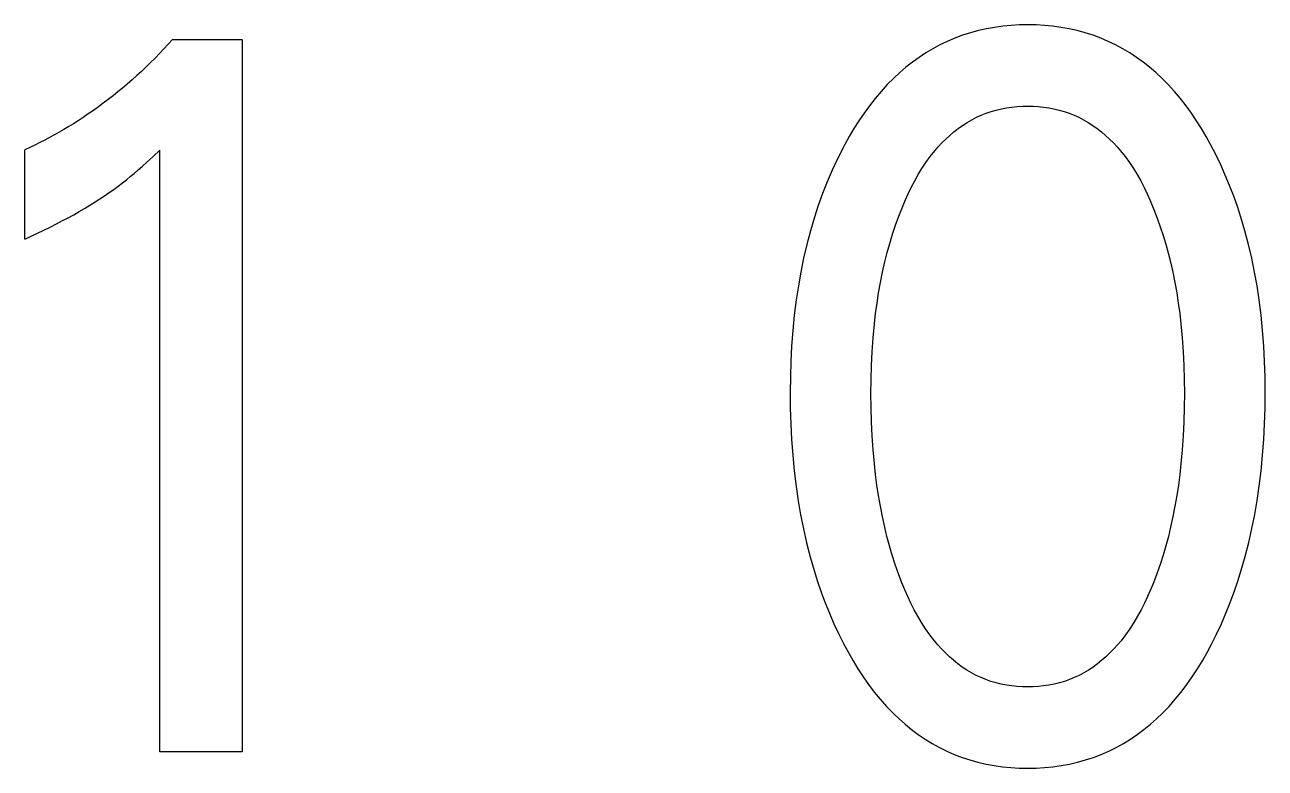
# Model space of a CAD drawing. Extents: x 0 to 420, y 0 to 297.
# Drawn here: x 166.63 to 169.573, y 190.961 to 192.725 of the extents above; entities that cross this region are included whole.
import ezdxf

# ---------------------------------------------------------------- set-up
doc = ezdxf.new("R2010")
doc.units = 0
doc.header["$LTSCALE"] = 23.1
doc.layers.add('10000_FRONT', color=7, linetype='CONTINUOUS')

msp = doc.modelspace()

# ---------------------------------------------------------------- linework, layer by layer
at = {"layer": '10000_FRONT', "color": 7, "linetype": 'CONTINUOUS'}
for p, q in [((168.9701, 192.7238), (168.9505, 192.7219)), ((168.9898, 192.7249), (168.9701, 192.7238)), ((169.0096, 192.7253), (168.9898, 192.7249)), ((169.0294, 192.7249), (169.0096, 192.7253)), ((169.0491, 192.7238), (169.0294, 192.7249)), ((169.0688, 192.722), (169.0491, 192.7238)), ((168.8549, 192.7005), (168.8365, 192.6937)), ((168.8736, 192.7065), (168.8549, 192.7005)), ((168.8925, 192.7116), (168.8736, 192.7065)), ((168.9117, 192.7159), (168.8925, 192.7116)), ((168.931, 192.7193), (168.9117, 192.7159)), ((168.9505, 192.7219), (168.931, 192.7193)), ((169.0883, 192.7193), (169.0688, 192.722)), ((169.1077, 192.7159), (169.0883, 192.7193)), ((169.1269, 192.7116), (169.1077, 192.7159)), ((169.1459, 192.7065), (169.1269, 192.7116)), ((169.1646, 192.7006), (169.1459, 192.7065)), ((169.1831, 192.6937), (169.1646, 192.7006)), ((166.9595, 192.6681), (166.9492, 192.6572)), ((166.9697, 192.6792), (166.9595, 192.6681)), ((166.9798, 192.6904), (166.9697, 192.6792)), ((166.9798, 192.6904), (167.1455, 192.6904)), ((167.1455, 192.6904), (167.1455, 191)), ((168.7844, 192.6685), (168.7678, 192.6586)), ((168.8014, 192.6777), (168.7844, 192.6685)), ((168.8188, 192.6861), (168.8014, 192.6777)), ((168.8365, 192.6937), (168.8188, 192.6861)), ((169.2008, 192.6861), (169.1831, 192.6937)), ((169.2182, 192.6777), (169.2008, 192.6861)), ((169.2352, 192.6685), (169.2182, 192.6777)), ((169.2518, 192.6586), (169.2352, 192.6685)), ((166.928, 192.6357), (166.9172, 192.6252)), ((166.9387, 192.6464), (166.928, 192.6357)), ((166.9492, 192.6572), (166.9387, 192.6464)), ((168.736, 192.6366), (168.7207, 192.6246)), ((168.7517, 192.6479), (168.736, 192.6366)), ((168.7678, 192.6586), (168.7517, 192.6479)), ((169.2679, 192.6479), (169.2518, 192.6586)), ((169.2836, 192.6366), (169.2679, 192.6479)), ((169.2989, 192.6246), (169.2836, 192.6366)), ((166.9063, 192.6149), (166.8952, 192.6047)), ((166.9172, 192.6252), (166.9063, 192.6149)), ((168.706, 192.6121), (168.6918, 192.5989)), ((168.7207, 192.6246), (168.706, 192.6121)), ((169.3136, 192.6121), (169.2989, 192.6246)), ((169.3278, 192.5989), (169.3136, 192.6121)), ((166.8727, 192.5847), (166.8616, 192.5753)), ((166.884, 192.5946), (166.8727, 192.5847)), ((166.8952, 192.6047), (166.884, 192.5946)), ((168.6764, 192.5834), (168.6616, 192.5673)), ((168.6918, 192.5989), (168.6764, 192.5834)), ((169.3432, 192.5834), (169.3278, 192.5989)), ((169.3579, 192.5673), (169.3432, 192.5834)), ((166.8274, 192.5479), (166.8158, 192.5391)), ((166.8389, 192.5569), (166.8274, 192.5479)), ((166.8503, 192.566), (166.8389, 192.5569)), ((166.8616, 192.5753), (166.8503, 192.566)), ((168.6475, 192.5506), (168.634, 192.5333)), ((168.6616, 192.5673), (168.6475, 192.5506)), ((169.3719, 192.5506), (169.3579, 192.5673)), ((169.3853, 192.5333), (169.3719, 192.5506)), ((166.7922, 192.522), (166.7803, 192.5137)), ((166.8041, 192.5305), (166.7922, 192.522)), ((166.8158, 192.5391), (166.8041, 192.5305)), ((168.634, 192.5333), (168.6212, 192.5156)), ((168.9111, 192.5156), (168.9229, 192.5196)), ((168.9229, 192.5196), (168.9349, 192.5231)), ((168.9349, 192.5231), (168.9471, 192.526)), ((168.9471, 192.526), (168.9594, 192.5284)), ((168.9594, 192.5284), (168.9719, 192.5302)), ((168.9719, 192.5302), (168.9844, 192.5315)), ((168.9844, 192.5315), (168.997, 192.5323)), ((168.997, 192.5323), (169.0096, 192.5325)), ((169.0096, 192.5325), (169.0222, 192.5323)), ((169.0222, 192.5323), (169.0347, 192.5315)), ((169.0347, 192.5315), (169.0473, 192.5302)), ((169.0473, 192.5302), (169.0597, 192.5284)), ((169.0597, 192.5284), (169.072, 192.526)), ((169.072, 192.526), (169.0842, 192.5231)), ((169.0842, 192.5231), (169.0962, 192.5196)), ((169.0962, 192.5196), (169.1081, 192.5156)), ((169.3981, 192.5156), (169.3853, 192.5333)), ((166.7449, 192.4906), (166.7337, 192.4837)), ((166.756, 192.4976), (166.7449, 192.4906)), ((166.7682, 192.5056), (166.756, 192.4976)), ((166.7803, 192.5137), (166.7682, 192.5056)), ((168.6089, 192.4975), (168.5972, 192.479)), ((168.6212, 192.5156), (168.6089, 192.4975)), ((168.855, 192.4867), (168.8657, 192.4936)), ((168.8657, 192.4936), (168.8768, 192.5)), ((168.8768, 192.5), (168.8881, 192.5059)), ((168.8881, 192.5059), (168.8995, 192.511)), ((168.8995, 192.511), (168.9111, 192.5156)), ((169.1081, 192.5156), (169.1197, 192.511)), ((169.1197, 192.511), (169.131, 192.5059)), ((169.131, 192.5059), (169.1424, 192.5)), ((169.1424, 192.5), (169.1534, 192.4936)), ((169.1534, 192.4936), (169.1641, 192.4867)), ((169.4103, 192.4975), (169.3981, 192.5156)), ((169.422, 192.4789), (169.4103, 192.4975)), ((166.6998, 192.4641), (166.6883, 192.4578)), ((166.7112, 192.4705), (166.6998, 192.4641)), ((166.7225, 192.477), (166.7112, 192.4705)), ((166.7337, 192.4837), (166.7225, 192.477)), ((168.5861, 192.4601), (168.5754, 192.441)), ((168.5972, 192.479), (168.5861, 192.4601)), ((168.8152, 192.4542), (168.8247, 192.463)), ((168.8247, 192.463), (168.8345, 192.4713)), ((168.8345, 192.4713), (168.8446, 192.4792)), ((168.8446, 192.4792), (168.855, 192.4867)), ((169.1641, 192.4867), (169.1746, 192.4792)), ((169.1746, 192.4792), (169.1847, 192.4713)), ((169.1847, 192.4713), (169.1945, 192.463)), ((169.1945, 192.463), (169.2039, 192.4542)), ((169.4331, 192.4601), (169.422, 192.4789)), ((169.4437, 192.441), (169.4331, 192.4601)), ((166.6415, 192.4344), (166.6295, 192.4289)), ((166.6295, 192.2169), (166.6295, 192.4289)), ((166.6533, 192.44), (166.6415, 192.4344)), ((166.665, 192.4458), (166.6533, 192.44)), ((166.6767, 192.4517), (166.665, 192.4458)), ((166.6883, 192.4578), (166.6767, 192.4517)), ((168.5716, 192.4337), (168.5581, 192.4071)), ((168.5754, 192.441), (168.5716, 192.4337)), ((168.789, 192.426), (168.7974, 192.4357)), ((168.7974, 192.4357), (168.8061, 192.4451)), ((168.8061, 192.4451), (168.8152, 192.4542)), ((169.2039, 192.4542), (169.213, 192.4451)), ((169.213, 192.4451), (169.2218, 192.4357)), ((169.2218, 192.4357), (169.2301, 192.426)), ((169.4561, 192.4172), (169.4437, 192.441)), ((166.9183, 192.3983), (166.9341, 192.4129)), ((166.9341, 192.4129), (166.9497, 192.4277)), ((166.9497, 191), (166.9497, 192.4277)), ((168.5581, 192.4071), (168.5455, 192.3801)), ((168.7682, 192.3986), (168.7783, 192.4125)), ((168.7783, 192.4125), (168.789, 192.426)), ((169.2301, 192.426), (169.2409, 192.4125)), ((169.2409, 192.4125), (169.2509, 192.3986)), ((169.4677, 192.3931), (169.4561, 192.4172)), ((166.8799, 192.3651), (166.8889, 192.3726)), ((166.8889, 192.3726), (166.8988, 192.381)), ((166.8988, 192.381), (166.9086, 192.3896)), ((166.9086, 192.3896), (166.9183, 192.3983)), ((168.5455, 192.3801), (168.5337, 192.3526)), ((168.7498, 192.3698), (168.7587, 192.3844)), ((168.7587, 192.3844), (168.7682, 192.3986)), ((169.2509, 192.3986), (169.2604, 192.3844)), ((169.2604, 192.3844), (169.2694, 192.3698)), ((169.4786, 192.3687), (169.4677, 192.3931)), ((166.8405, 192.3348), (166.8511, 192.3426)), ((166.8511, 192.3426), (166.8616, 192.3506)), ((166.8616, 192.3506), (166.8708, 192.3578)), ((166.8708, 192.3578), (166.8799, 192.3651)), ((168.5337, 192.3526), (168.5228, 192.3249)), ((168.7334, 192.3396), (168.7414, 192.3548)), ((168.7414, 192.3548), (168.7498, 192.3698)), ((169.2694, 192.3698), (169.2778, 192.3548)), ((169.2778, 192.3548), (169.2857, 192.3396)), ((169.4889, 192.344), (169.4786, 192.3687)), ((169.4985, 192.3191), (169.4889, 192.344)), ((166.7967, 192.3052), (166.8078, 192.3124)), ((166.8078, 192.3124), (166.8188, 192.3197)), ((166.8188, 192.3197), (166.8297, 192.3272)), ((166.8297, 192.3272), (166.8405, 192.3348)), ((168.5228, 192.3249), (168.5127, 192.2969)), ((168.7189, 192.3086), (168.7259, 192.3242)), ((168.7259, 192.3242), (168.7334, 192.3396)), ((169.2857, 192.3396), (169.2932, 192.3242)), ((169.2932, 192.3242), (169.3003, 192.3086)), ((169.5074, 192.2939), (169.4985, 192.3191)), ((166.7455, 192.2748), (166.7585, 192.2822)), ((166.7585, 192.2822), (166.7713, 192.2897)), ((166.7713, 192.2897), (166.7841, 192.2973)), ((166.7841, 192.2973), (166.7967, 192.3052)), ((168.5127, 192.2969), (168.5035, 192.2685)), ((168.7039, 192.2716), (168.7122, 192.2928)), ((168.7122, 192.2928), (168.7189, 192.3086)), ((169.3003, 192.3086), (169.3069, 192.2928)), ((169.3069, 192.2928), (169.3092, 192.2871)), ((169.3092, 192.2871), (169.3171, 192.2668)), ((169.5157, 192.2685), (169.5074, 192.2939)), ((166.6897, 192.2455), (166.7046, 192.253)), ((166.7046, 192.253), (166.7193, 192.2606)), ((166.7193, 192.2606), (166.7325, 192.2677)), ((166.7325, 192.2677), (166.7455, 192.2748)), ((168.5035, 192.2685), (168.494, 192.2364)), ((168.6961, 192.2501), (168.7039, 192.2716)), ((169.3171, 192.2668), (169.3243, 192.2463)), ((169.5252, 192.2364), (169.5157, 192.2685)), ((166.6295, 192.2169), (166.6447, 192.2238)), ((166.6447, 192.2238), (166.6597, 192.2309)), ((166.6597, 192.2309), (166.6747, 192.2381)), ((166.6747, 192.2381), (166.6897, 192.2455)), ((168.494, 192.2364), (168.4855, 192.2041)), ((168.6824, 192.2068), (168.689, 192.2285)), ((168.689, 192.2285), (168.6961, 192.2501)), ((169.3243, 192.2463), (169.3311, 192.2256)), ((169.3311, 192.2256), (169.3373, 192.2048)), ((169.5337, 192.2041), (169.5252, 192.2364)), ((168.4855, 192.2041), (168.4778, 192.1715)), ((168.6763, 192.1848), (168.6824, 192.2068)), ((169.3373, 192.2048), (169.3431, 192.1839)), ((169.5413, 192.1715), (169.5337, 192.2041)), ((168.4778, 192.1715), (168.4711, 192.1386)), ((168.6707, 192.1628), (168.6763, 192.1848)), ((169.3431, 192.1839), (169.3484, 192.1628)), ((169.548, 192.1386), (169.5413, 192.1715)), ((168.4711, 192.1386), (168.4653, 192.1057)), ((168.6603, 192.114), (168.6652, 192.1385)), ((168.6652, 192.1385), (168.6707, 192.1628)), ((169.3484, 192.1628), (169.3539, 192.1385)), ((169.3539, 192.1385), (169.3588, 192.114)), ((169.5538, 192.1057), (169.548, 192.1386)), ((168.4653, 192.1057), (168.4603, 192.0726)), ((168.6559, 192.0895), (168.6603, 192.114)), ((169.3588, 192.114), (169.3632, 192.0895)), ((169.5588, 192.0726), (169.5538, 192.1057)), ((168.6521, 192.0649), (168.6559, 192.0895)), ((169.3632, 192.0895), (169.367, 192.0649)), ((168.4603, 192.0726), (168.4557, 192.0361)), ((168.6487, 192.0402), (168.6521, 192.0649)), ((169.367, 192.0649), (169.3704, 192.0402)), ((169.5634, 192.0361), (169.5588, 192.0726)), ((168.4557, 192.0361), (168.4521, 191.9996)), ((168.6459, 192.0154), (168.6487, 192.0402)), ((169.3704, 192.0402), (169.3733, 192.0154)), ((169.567, 191.9996), (169.5634, 192.0361)), ((168.4521, 191.9996), (168.4493, 191.963)), ((168.6428, 191.9825), (168.6459, 192.0154)), ((169.3733, 192.0154), (169.3763, 191.9825)), ((169.5698, 191.963), (169.567, 191.9996)), ((168.4493, 191.963), (168.4474, 191.9264)), ((168.6405, 191.9496), (168.6428, 191.9825)), ((169.3763, 191.9825), (169.3787, 191.9496)), ((169.5717, 191.9264), (169.5698, 191.963)), ((168.6388, 191.9166), (168.6405, 191.9496)), ((169.3787, 191.9496), (169.3803, 191.9166)), ((168.4474, 191.9264), (168.4463, 191.8897)), ((168.6379, 191.8836), (168.6388, 191.9166)), ((169.3803, 191.9166), (169.3812, 191.8836)), ((169.5728, 191.8897), (169.5717, 191.9264)), ((168.4463, 191.8897), (168.4459, 191.853)), ((168.6376, 191.8506), (168.6379, 191.8836)), ((169.3812, 191.8836), (169.3815, 191.8506)), ((169.5732, 191.853), (169.5728, 191.8897)), ((168.4459, 191.853), (168.4462, 191.8157)), ((168.6379, 191.8171), (168.6376, 191.8506)), ((169.3815, 191.8506), (169.3813, 191.8171)), ((169.5729, 191.8158), (169.5732, 191.853)), ((168.4462, 191.8157), (168.4473, 191.7784)), ((168.6388, 191.7836), (168.6379, 191.8171)), ((169.3813, 191.8171), (169.3803, 191.7836)), ((169.5718, 191.7786), (169.5729, 191.8158)), ((168.6404, 191.7502), (168.6388, 191.7836)), ((169.3803, 191.7836), (169.3787, 191.7502)), ((168.4473, 191.7784), (168.4492, 191.7411)), ((169.5699, 191.7414), (169.5718, 191.7786)), ((168.4492, 191.7411), (168.452, 191.7039)), ((168.6427, 191.7168), (168.6404, 191.7502)), ((169.3787, 191.7502), (169.3764, 191.7168)), ((169.5672, 191.7043), (169.5699, 191.7414)), ((168.452, 191.7039), (168.4556, 191.6668)), ((168.6458, 191.6834), (168.6427, 191.7168)), ((169.3764, 191.7168), (169.3734, 191.6834)), ((169.5636, 191.6672), (169.5672, 191.7043)), ((168.4556, 191.6668), (168.4601, 191.6297)), ((168.6486, 191.6582), (168.6458, 191.6834)), ((169.3734, 191.6834), (169.3705, 191.6582)), ((169.5591, 191.6303), (169.5636, 191.6672)), ((168.6519, 191.6331), (168.6486, 191.6582)), ((169.3705, 191.6582), (169.3672, 191.6331)), ((168.4601, 191.6297), (168.465, 191.5961)), ((168.6557, 191.6081), (168.6519, 191.6331)), ((168.66, 191.5832), (168.6557, 191.6081)), ((169.3634, 191.6081), (169.3591, 191.5832)), ((169.3672, 191.6331), (169.3634, 191.6081)), ((169.5541, 191.5966), (169.5591, 191.6303)), ((168.465, 191.5961), (168.4707, 191.5626)), ((168.6649, 191.5583), (168.66, 191.5832)), ((169.3591, 191.5832), (169.3543, 191.5583)), ((169.5484, 191.5631), (169.5541, 191.5966)), ((168.4707, 191.5626), (168.4773, 191.5292)), ((168.6703, 191.5336), (168.6649, 191.5583)), ((169.3543, 191.5583), (169.3488, 191.5336)), ((169.5418, 191.5298), (169.5484, 191.5631)), ((168.4773, 191.5292), (168.4848, 191.4961)), ((168.6757, 191.5112), (168.6703, 191.5336)), ((169.3488, 191.5336), (169.3434, 191.5112)), ((169.5343, 191.4966), (169.5418, 191.5298)), ((168.4848, 191.4961), (168.4932, 191.4632)), ((168.6817, 191.4888), (168.6757, 191.5112)), ((168.6882, 191.4667), (168.6817, 191.4888)), ((169.3374, 191.4888), (169.3309, 191.4667)), ((169.3434, 191.5112), (169.3374, 191.4888)), ((169.5259, 191.4637), (169.5343, 191.4966)), ((168.4932, 191.4632), (168.5025, 191.4305)), ((168.6953, 191.4447), (168.6882, 191.4667)), ((169.3309, 191.4667), (169.3238, 191.4447)), ((169.5166, 191.4311), (169.5259, 191.4637)), ((168.5025, 191.4305), (168.5107, 191.4048)), ((168.7029, 191.4228), (168.6953, 191.4447)), ((169.3238, 191.4447), (169.3162, 191.4228)), ((169.5084, 191.4052), (169.5166, 191.4311)), ((168.5107, 191.4048), (168.5194, 191.3792)), ((168.7112, 191.4012), (168.7029, 191.4228)), ((168.7178, 191.385), (168.7112, 191.4012)), ((169.308, 191.4012), (169.3013, 191.385)), ((169.3162, 191.4228), (169.308, 191.4012)), ((169.4997, 191.3796), (169.5084, 191.4052)), ((168.5194, 191.3792), (168.5289, 191.3539)), ((168.7248, 191.3689), (168.7178, 191.385)), ((169.3013, 191.385), (169.2943, 191.3689)), ((169.4903, 191.3543), (169.4997, 191.3796)), ((168.5289, 191.3539), (168.5389, 191.3289)), ((168.7323, 191.353), (168.7248, 191.3689)), ((168.7402, 191.3374), (168.7323, 191.353)), ((169.2868, 191.353), (169.2789, 191.3374)), ((169.2943, 191.3689), (169.2868, 191.353)), ((169.4802, 191.3291), (169.4903, 191.3543)), ((168.5389, 191.3289), (168.5497, 191.3041)), ((168.7487, 191.322), (168.7402, 191.3374)), ((168.7576, 191.3069), (168.7487, 191.322)), ((169.2705, 191.322), (169.2615, 191.3069)), ((169.2789, 191.3374), (169.2705, 191.322)), ((169.4694, 191.3043), (169.4802, 191.3291)), ((168.5497, 191.3041), (168.5612, 191.2796)), ((168.7672, 191.2922), (168.7576, 191.3069)), ((168.7773, 191.2779), (168.7672, 191.2922)), ((169.252, 191.2922), (169.2418, 191.2779)), ((169.2615, 191.3069), (169.252, 191.2922)), ((169.458, 191.2797), (169.4694, 191.3043)), ((168.5612, 191.2796), (168.5733, 191.2554)), ((168.5733, 191.2554), (168.584, 191.2357)), ((168.7881, 191.264), (168.7773, 191.2779)), ((168.7964, 191.254), (168.7881, 191.264)), ((168.8052, 191.2443), (168.7964, 191.254)), ((169.2227, 191.254), (169.2139, 191.2443)), ((169.2311, 191.264), (169.2227, 191.254)), ((169.2418, 191.2779), (169.2311, 191.264)), ((169.4352, 191.2357), (169.4458, 191.2554)), ((169.4458, 191.2554), (169.458, 191.2797)), ((168.584, 191.2357), (168.5951, 191.2163)), ((168.8143, 191.235), (168.8052, 191.2443)), ((168.8238, 191.226), (168.8143, 191.235)), ((168.8336, 191.2174), (168.8238, 191.226)), ((169.1954, 191.226), (169.1856, 191.2174)), ((169.2048, 191.235), (169.1954, 191.226)), ((169.2139, 191.2443), (169.2048, 191.235)), ((169.4241, 191.2163), (169.4352, 191.2357)), ((168.5951, 191.2163), (168.6068, 191.1971)), ((168.6068, 191.1971), (168.619, 191.1784)), ((168.8437, 191.2092), (168.8336, 191.2174)), ((168.8542, 191.2015), (168.8437, 191.2092)), ((168.865, 191.1943), (168.8542, 191.2015)), ((168.8761, 191.1877), (168.865, 191.1943)), ((169.1542, 191.1943), (169.143, 191.1877)), ((169.165, 191.2015), (169.1542, 191.1943)), ((169.1754, 191.2092), (169.165, 191.2015)), ((169.1856, 191.2174), (169.1754, 191.2092)), ((169.4003, 191.1784), (169.4125, 191.1971)), ((169.4125, 191.1971), (169.4241, 191.2163)), ((168.619, 191.1784), (168.6319, 191.1601)), ((168.8875, 191.1817), (168.8761, 191.1877)), ((168.8989, 191.1764), (168.8875, 191.1817)), ((168.9105, 191.1717), (168.8989, 191.1764)), ((168.9224, 191.1675), (168.9105, 191.1717)), ((168.9345, 191.164), (168.9224, 191.1675)), ((168.9467, 191.161), (168.9345, 191.164)), ((169.0847, 191.164), (169.0724, 191.161)), ((169.0967, 191.1675), (169.0847, 191.164)), ((169.1086, 191.1717), (169.0967, 191.1675)), ((169.1202, 191.1764), (169.1086, 191.1717)), ((169.1316, 191.1817), (169.1202, 191.1764)), ((169.143, 191.1877), (169.1316, 191.1817)), ((169.3875, 191.1601), (169.4003, 191.1784)), ((168.6319, 191.1601), (168.6454, 191.1422)), ((168.6454, 191.1422), (168.6596, 191.1249)), ((168.9591, 191.1585), (168.9467, 191.161)), ((168.9716, 191.1566), (168.9591, 191.1585)), ((168.9842, 191.1553), (168.9716, 191.1566)), ((168.9969, 191.1545), (168.9842, 191.1553)), ((169.0096, 191.1542), (168.9969, 191.1545)), ((169.0223, 191.1545), (169.0096, 191.1542)), ((169.0349, 191.1553), (169.0223, 191.1545)), ((169.0475, 191.1566), (169.0349, 191.1553)), ((169.06, 191.1585), (169.0475, 191.1566)), ((169.0724, 191.161), (169.06, 191.1585)), ((169.3599, 191.1249), (169.3741, 191.1422)), ((169.3741, 191.1422), (169.3875, 191.1601)), ((168.6596, 191.1249), (168.6744, 191.1082)), ((168.6744, 191.1082), (168.69, 191.0921)), ((169.3296, 191.0921), (169.3451, 191.1082)), ((169.3451, 191.1082), (169.3599, 191.1249)), ((168.69, 191.0921), (168.7042, 191.0786)), ((168.7042, 191.0786), (168.7189, 191.0656)), ((169.3007, 191.0656), (169.3154, 191.0786)), ((169.3154, 191.0786), (169.3296, 191.0921)), ((168.7189, 191.0656), (168.7342, 191.0533)), ((168.7342, 191.0533), (168.7499, 191.0416)), ((169.2697, 191.0415), (169.2854, 191.0532)), ((169.2854, 191.0532), (169.3007, 191.0656)), ((168.7499, 191.0416), (168.7662, 191.0305)), ((168.7662, 191.0305), (168.7829, 191.0202)), ((168.7829, 191.0202), (168.8, 191.0107)), ((169.2196, 191.0107), (169.2367, 191.0202)), ((169.2367, 191.0202), (169.2534, 191.0305)), ((169.2534, 191.0305), (169.2697, 191.0415)), ((167.1455, 191), (166.9497, 191)), ((168.8, 191.0107), (168.8175, 191.002)), ((168.8175, 191.002), (168.8354, 190.9941)), ((168.8354, 190.9941), (168.8538, 190.9871)), ((168.8538, 190.9871), (168.8726, 190.9809)), ((169.1469, 190.9809), (169.1657, 190.987)), ((169.1657, 190.987), (169.1842, 190.9941)), ((169.1842, 190.9941), (169.2021, 191.002)), ((169.2021, 191.002), (169.2196, 191.0107)), ((168.8726, 190.9809), (168.8916, 190.9756)), ((168.8916, 190.9756), (168.9109, 190.9712)), ((168.9109, 190.9712), (168.9304, 190.9677)), ((168.9304, 190.9677), (168.9501, 190.9649)), ((168.9501, 190.9649), (168.9698, 190.963)), ((168.9698, 190.963), (168.9897, 190.9618)), ((168.9897, 190.9618), (169.0096, 190.9614)), ((169.0096, 190.9614), (169.0295, 190.9618)), ((169.0295, 190.9618), (169.0494, 190.963)), ((169.0494, 190.963), (169.0692, 190.9649)), ((169.0692, 190.9649), (169.0889, 190.9676)), ((169.0889, 190.9676), (169.1085, 190.9712)), ((169.1085, 190.9712), (169.1278, 190.9756)), ((169.1278, 190.9756), (169.1469, 190.9809))]:
    msp.add_line(p, q, dxfattribs=at)

doc.saveas('drawing.dxf')
